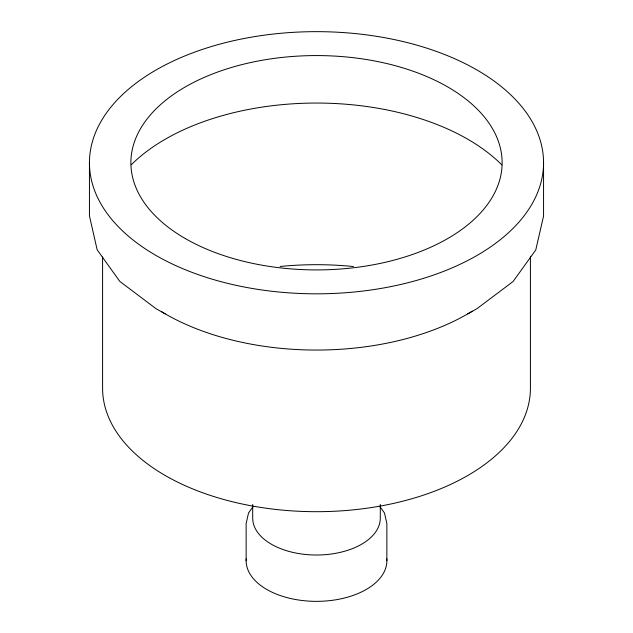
<?xml version="1.0" encoding="UTF-8"?>
<svg xmlns="http://www.w3.org/2000/svg" width="633" height="633" viewBox="0 0 633 633"><rect width="100%" height="100%" fill="white"/><g stroke="black" fill="none" stroke-linecap="round" stroke-linejoin="round"><path stroke-width="0.95" d="M246.134 560.719L246.134 523.499L248.532 512.983L252.852 506.954M252.702 504.485L252.702 518.182A63.798 36.833 0 0 0 316.5 555.014A63.798 36.833 0 0 0 380.298 518.182L380.298 504.485M386.866 560.719L386.866 523.499L384.468 512.983L380.148 506.954M467.763 313.889L477.053 308.611L513.078 281.519L535.771 249.956L543.557 216.043L543.557 162.863A227.057 131.086 0 0 0 203.161 49.152A227.057 131.086 0 0 0 202.789 276.202A227.057 131.086 0 0 0 543.557 162.863M165.237 313.889L155.947 308.611L119.811 281.408L97.134 249.742L89.443 215.798L89.443 162.618M530.414 256.238L530.414 388.306A213.914 123.506 0 0 1 316.294 511.693A213.914 123.506 0 0 1 102.586 388.069L102.586 256.99M280.095 266.485A213.914 123.506 0 0 1 353.515 266.548M472.25 311.214A213.914 123.506 0 0 1 161.708 311.8M131.292 164.754A213.914 123.506 0 0 1 501.811 164.857M386.787 558.804A70.366 40.631 0 0 1 316.5 601.35A70.366 40.631 0 0 1 246.213 558.804M185.366 238.594A185.627 107.175 0 0 0 495.853 190.383A185.627 107.175 0 0 0 268.289 59.249A185.627 107.175 0 0 0 185.366 238.594"/></g></svg>
